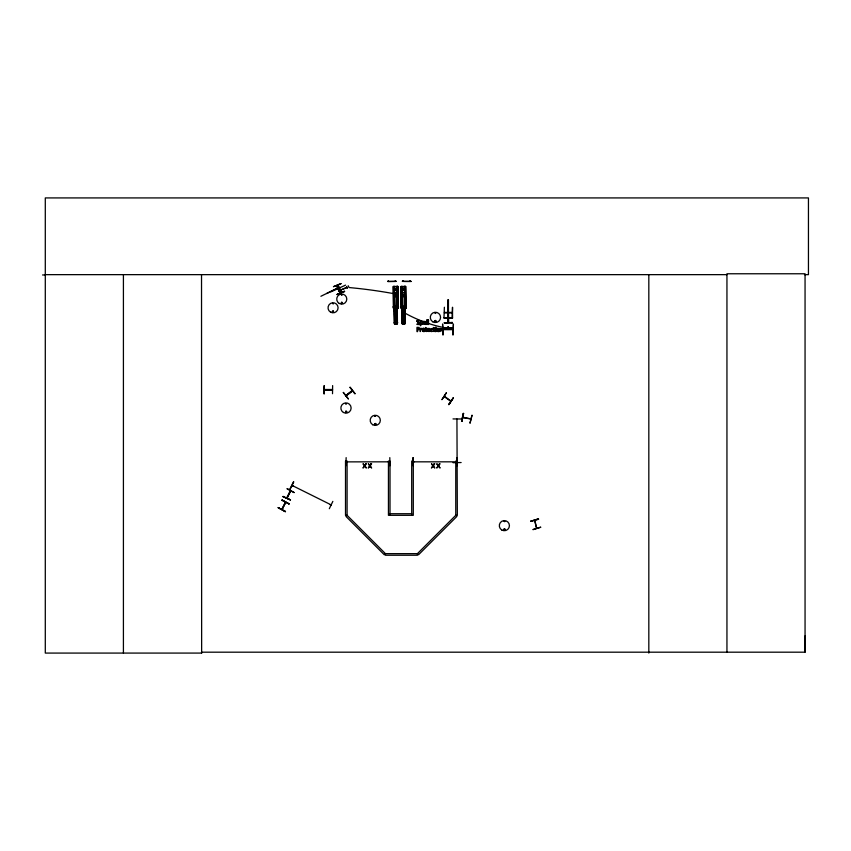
<?xml version="1.0" encoding="UTF-8"?>
<svg xmlns="http://www.w3.org/2000/svg" width="851" height="851" viewBox="0 0 851 851"><rect width="100%" height="100%" fill="white"/><g stroke="black" fill="none" stroke-linecap="round" stroke-linejoin="round"><path stroke-width="1.28" d="M804.472 274.65L808.45 274.65L808.45 197.921L45.294 197.921L45.294 653.079L201.644 653.079L201.538 652.185L805.057 652.185L805.174 635.729M346.751 395.236L345.985 395.768L346.421 395.024M444.328 396.651L450.743 401.278M450.987 401.034L444.424 396.268M456.934 419.022L457.338 515.312L455.764 515.312L417.415 553.65L385.429 553.65L384.312 554.767L345.974 516.429L347.091 515.312L347.091 461.093L345.506 461.093L345.506 515.312L347.091 515.312L385.429 553.65L385.429 555.235L417.415 555.235L417.415 553.65L418.532 554.767L456.881 516.429L455.764 515.312L455.764 461.093L457.338 461.093M456.817 461.55L455.913 461.838L457.264 461.71M332.624 303.456L333.369 303.892L332.773 303.286M332.262 311.594C334.315 309.221 333.486 313.945 332.347 311.785M332.507 311.594C334.326 309.87 332.73 313.689 332.709 311.253M341.336 294.754L342.081 295.18L341.474 294.584M342.23 303.02C341.464 300.903 340.879 304.732 342.315 302.892M342.517 303.094C341.166 300.265 340.74 305.052 342.4 303.254M345.57 403.682L346.304 404.108L345.708 403.512M346.463 411.948C345.697 409.831 345.112 413.671 346.548 411.82M346.782 411.82C344.74 414.203 345.57 409.469 346.697 411.629M374.812 416.118L375.695 416.001L374.876 416.213M376.046 424.138C373.727 426.702 375.259 421.171 375.897 424.5M435.01 313.051L435.755 313.476L435.159 312.881M434.68 320.987C436.042 323.816 436.467 319.029 434.808 320.827M504.792 521.546L503.983 521.206L504.717 521.631M503.813 529.45C505.451 527.96 504.335 530.896 503.941 529.694M505.154 529.45C503.111 531.832 503.941 527.099 505.068 529.258M463.604 413.48L461.593 421.373L463.55 413.469M461.625 421.383L463.199 413.405M461.923 421.447L463.487 413.458M462.901 417.724L470.826 418.905M470.071 423.043L472.028 415.139L470.018 423.032M456.881 461.827L457.253 462.54M534.566 520.333L536.587 528.216L534.864 520.344M286.766 497.856L290.17 490.846M287.415 497.42L286.989 498.154M281.777 509.409L282.543 508.696M285.659 502.441L282.064 509.462L285.745 502.292M403.768 308.19L403.342 307.317M286.734 498.037L287.5 497.314M281.819 509.334L285.404 502.133M338.847 289.531L339.56 289.234M374.78 423.862C375.131 426.17 376.472 422.543 374.791 424.011M396.087 307.339L395.481 307.264L396.045 307.349M403.778 307.349L403.225 307.264M351.495 391.109L352.208 390.556M283.011 496.707L290.51 499.888L283.032 496.676M289.883 489.048L293.499 481.762M290.191 489.197L293.776 481.9M292.755 486.081L292.021 485.772M287.064 498.069L290.67 490.899L287.021 498.026M294.095 492.58L286.978 488.634L294.116 492.538M330.252 504.792L331.113 504.898L330.316 504.866M332.847 501.377L329.316 508.707M282.075 500.005L289.17 504.005L282.096 499.973M324.38 389.503L332.518 389.503M285.33 502.218L285.319 503.132M446.339 392.854L441.924 399.704L446.307 392.832M448.573 404.48L453.37 397.906M435.021 320.944C437.223 320.157 434.361 322.923 435.201 320.774M375.599 424.479L374.919 424.479M347.027 461.87L346.283 461.827M346.453 461.87L389.832 461.827M413.352 461.55L414.182 461.827L413.278 461.827M470.72 418.852L463.029 417.288M332.464 389.854L324.465 389.79M351.601 390.971C355.09 390.439 335.911 402.459 352.271 390.917M339.528 289.319L339.123 288.627M343.368 392.417L348.336 398.853M350.165 387.173L355.101 393.63M352.101 390.598L345.772 395.524M340.964 283.585L333.432 286.681L341.017 283.691M338.655 287.691L326.656 293.521M320.891 296.276L338.624 287.617M331.103 291.765L345.57 285.117M338.421 288.861L339.315 288.638M338.56 289.17L339.379 288.787M338.655 289.372L339.475 289M338.794 289.68L339.623 289.308M346.889 287.202L340.73 290.031L347.08 287.617M338.953 290.978L340.783 290.138M339.049 291.18L340.868 290.34M344.591 291.457L337.028 294.478L344.602 291.489M337.07 294.574L344.442 291.127M346.357 412.458L345.804 412.533M530.737 521.195L538.534 518.855L530.769 521.312M530.758 521.291L538.64 519.291M395.566 308.19L395.598 307.317M389.098 461.465L389.832 461.55M333.241 312.306L332.688 312.232M375.131 423.67L375.685 423.894M400.97 286.489L405.672 286.425L405.916 308.445L401.215 308.519L400.991 286.489L401.31 308.519M393.577 288.723L397.64 288.68M401.31 288.723L405.384 288.68M393.587 290.212L397.662 290.17M401.332 290.212L405.395 290.17M393.619 292.457L397.683 292.404M401.353 292.457L405.416 292.404M393.63 294.435L397.694 294.393A387.269 267.608 -7.6 0 0 349.038 287.542L348.197 285.734M401.374 294.435L405.438 294.393M393.662 296.669L397.725 296.627M401.395 296.669L405.459 296.627M393.768 306.264L397.832 306.222M401.502 306.264L405.565 306.222M393.098 306.913L398.513 306.849M393.098 307.083L398.523 307.02M400.832 306.913L406.257 306.849M400.832 307.083L406.257 307.02M398.172 308.445L393.47 308.519L393.236 286.489L397.938 286.425L398.151 308.445L397.832 286.425M394.194 309.126L397.321 309.083L397.417 323.774L394.353 323.816L394.204 309.126L394.534 323.816M405.065 309.083L401.927 309.126L402.087 323.816L405.225 323.774L404.842 309.083M394.417 310.615L397.13 310.583M402.151 310.615L404.863 310.583M394.428 311.615L397.14 311.583M402.161 311.615L404.874 311.583M394.438 313.104L397.151 313.072M402.183 313.104L404.895 313.072A133.426 119.959 52.2 0 0 445.201 327.816M394.449 314.423L397.162 314.391M402.193 314.423L404.906 314.391M394.47 315.912L397.183 315.891M402.204 315.912L404.916 315.891M394.545 322.316L397.257 322.284M402.278 322.316L404.991 322.284M394.098 322.742L397.715 322.699M401.832 322.742L405.448 322.699M401.832 322.848L405.448 322.816M324.518 390.056L332.528 389.971M453.009 418.926L461.136 418.99M389.811 457.625L389.918 465.752M457.242 457.615L456.849 465.752L457.21 457.615M347.017 461.497L346.4 461.519L347.017 461.455M346.368 461.827L347.102 461.827M389.035 461.859L389.747 461.827M455.998 461.55L456.647 461.465M455.998 461.838L456.732 461.827L413.363 461.827M461.136 462.54L453.009 462.699M345.868 465.763L346.144 457.625M413.182 465.752L413.246 457.625L412.82 461.114M42.55 274.969L45.294 274.958M45.294 274.65L726.945 274.65M448.03 299.871L448.594 322.465M444.382 307.243L443.967 318.083L452.551 318.083L452.519 307.243L452.104 318.083M444.413 312.434L452.104 312.434M444.413 312.891L452.104 312.891M443.967 317.859L452.551 317.891M447.924 321.561L447.924 322.465L448.062 299.871M444.222 322.88L445.105 322.869M451.455 322.88L452.296 322.837M442.573 324.231L442.999 335.071L442.605 324.231M447.658 327.188L448.339 327.188M442.999 327.752L452.966 327.752M442.999 328.209L452.966 328.209M332.518 393.715L332.635 385.577M390.013 513.727L411.703 513.727M423.872 328.326L423.245 328.326A1.287 1.287 0 0 0 422.511 328.752L422.33 330.996L423.872 331.677A1.276 1.276 0 0 0 424.606 331.262L424.606 328.752M292.957 485.868L292.223 485.506L330.986 504.792M283.181 496.356L290.457 499.984M281.915 500.324L289.223 503.909M278.213 507.76L285.521 511.334M349.899 387.375L354.867 393.822M343.283 392.481L348.293 398.885M331.613 389.79L331.613 389.981M346.559 286.489L347.41 288.329M338.145 285.011L341.538 292.393M337.783 285.17L341.145 292.574M336.911 285.574L340.294 292.967M336.858 285.596L340.209 293.01M336.496 285.766L339.932 293.138M405.65 286.425L405.81 308.445M405.055 286.425L405.278 308.456M404.778 286.436L405.119 308.456M404.597 286.436L404.799 308.466M404.342 286.436L404.31 290.329M404.523 309.083L404.799 323.774M404.246 286.436L404.289 290.329M404.342 309.083L404.629 323.774M404.182 308.466L402.938 308.477M404.172 309.094L404.448 323.784M404.119 309.094L404.268 323.784M404.065 323.784L403.236 323.795M402.885 309.115L403.023 323.805M402.3 286.479L402.449 290.361M402.417 296.839L402.619 308.498M402.64 309.115L402.821 323.805M402.459 309.126L402.629 323.816M402.044 286.479L402.321 308.509M402.512 323.816L402.289 309.126L402.3 323.816M401.863 286.479L402.023 308.509M401.768 286.489L401.832 308.509M401.512 286.489L401.746 308.509M401.289 286.489L401.566 308.519M397.651 286.425L397.853 308.456M397.396 286.425L397.64 308.456L397.321 286.425M397.14 286.436L397.279 308.456M397.109 309.083L397.268 323.774M396.896 309.083L397.055 323.774M396.523 286.436L396.545 290.329M396.577 292.914L396.843 308.466M396.726 309.083L396.938 323.774M396.609 309.083L396.736 323.784M396.449 308.466L395.204 308.477M396.438 309.094L396.545 323.784M396.332 323.784L395.502 323.795M395.141 309.115L395.29 323.805M395.236 323.805L394.598 309.126M394.641 286.479L394.704 290.361M394.758 296.839L394.907 308.498M394.385 286.479L394.577 308.509L394.3 286.479M394.545 309.126L394.587 323.816M394.13 286.479L394.29 308.509M393.875 286.489L394.098 308.509M393.779 286.489L394.013 308.509M393.598 286.489L393.79 308.519M393.332 286.489L393.577 308.519M456.849 457.625L456.902 465.752M413.129 457.625L413.278 465.752M805.057 652.185L805.057 273.767L726.945 273.767L726.945 652.185M648.824 274.65L648.824 653.079M452.062 329.645L443.935 329.645M451.424 322.465L451.466 322.997M448.456 299.871L448.456 322.465M448.115 328.826L448.115 329.475M447.881 328.826L447.881 329.475M411.703 515.312L411.703 461.093L413.288 461.093L413.288 515.312L388.439 515.312L388.439 461.093L390.013 461.093L390.013 515.312M324.327 385.577L324.369 393.715M201.527 274.65L201.644 653.079M123.416 274.65L123.416 653.079M423.702 328.326A1.287 1.287 0 0 1 424.447 328.752M431 329.731C430.744 331.858 434.808 331.018 431.308 331.582A1.245 1.245 0 0 1 430.659 331.039L430.829 328.752L432.872 328.56L431 329.731M422.947 322.784C423.404 325.199 419.915 323.71 420.788 325.667L420.245 325.667L420.245 321.263L422.266 321.274L422.947 322.784M439.339 330.007L438.946 331.262A1.276 1.276 0 0 1 438.212 331.677L436.68 330.996L436.861 328.752A1.287 1.287 0 0 1 437.595 328.326L438.212 328.326A1.266 1.266 0 0 1 438.956 328.752L439.339 330.007M427.33 329.645L427.968 331.443L430.032 331.422L427.872 330.326L430.095 330.06L429.542 328.497L428.191 328.422L427.33 329.645M419.713 328.614L419.096 329.762L417.575 330.018L417.575 331.613L417.001 331.613L417.001 327.316L418.979 327.465L419.713 328.614M416.841 321.082C418.415 323.667 420.639 323.54 416.788 324.22C419.554 325.986 420.894 321.699 417.554 321.71C417.671 320.104 421.468 320.806 417.692 320.199A1.372 1.372 0 0 0 417.043 320.646L416.841 321.082M422.734 329.454C423.128 334.454 425.798 326.869 422.734 329.454M437.084 329.454C437.478 334.454 440.148 326.869 437.084 329.454M422.394 322.848C422.564 324.837 419.5 324.093 420.788 322.05L421.99 321.763L422.394 322.848M423.33 323.242L423.287 323.55A1.106 1.106 0 0 0 423.458 324.135L425.851 324.486L425.66 321.572L423.553 321.327L425.319 322.359L423.33 323.242M394.8 295.308C395.949 298.744 397.46 292.84 394.8 295.308M395.236 315.008C396.002 317.295 397.002 313.359 395.236 315.008M402.544 295.308C403.682 298.744 405.193 292.84 402.544 295.308M402.97 315.008C403.736 317.295 404.746 313.359 402.97 315.008M419.118 328.624L417.575 329.528L417.575 327.805L419.118 328.624M423.883 323.295L424.702 324.04L425.319 322.795L423.883 323.295M427.936 329.284C429.978 331.262 429.606 327.433 427.936 329.284M278.266 507.653L285.34 511.696L278.266 507.653M365.728 463.731L364.685 465.423L363.015 463.731L364.334 465.88L362.973 468.029L364.654 466.305L366.355 468.029L365.005 465.848L366.355 463.731L365.728 463.731M371.004 463.731L369.972 465.423L368.292 463.731L369.611 465.88L368.249 468.029L369.93 466.305L371.632 468.029L370.281 465.848L371.632 463.731L371.004 463.731M434.191 463.731L433.148 465.423L431.468 463.731L432.787 465.88L431.425 468.029L433.106 466.305L434.808 468.029L433.457 465.848L434.808 463.731L434.191 463.731M439.467 463.731L438.425 465.423L436.744 463.731L438.063 465.88L436.701 468.029L438.382 466.305L440.084 468.029L438.744 465.848L440.084 463.731L439.467 463.731M453.296 397.853L448.892 404.714L453.275 397.842M420.958 329.167L420.213 331.613L420.213 328.39L421.926 328.412L420.958 329.167M440.68 328.56L439.903 328.39L439.903 331.613L440.446 329.209L441.275 328.816L442.435 331.613L442.286 328.784L440.68 328.56M427.096 331.103L426.202 330.996L426.128 328.837L427.128 328.39L425.585 327.465C424.968 328.252 425.372 333.06 427.128 331.103M434.904 331.103L434.021 330.996L433.946 328.837L434.935 328.39L433.404 327.465C432.776 328.252 433.18 333.06 434.935 331.103M540.683 527.28L532.896 529.62L540.662 527.173M388.535 281.053L387.801 281.341L388.535 281.053M395.768 281L395.034 281.287L395.768 281M403.214 281.053C396.874 281.745 424.745 281.351 402.534 281.404L403.214 281.053M410.448 281L409.714 281.287L410.448 281M395.853 281.404L387.854 281.49L395.853 281.404M427.17 319.997L426.628 319.997L426.628 324.486L427.17 324.486L427.17 319.997M428.521 319.997L427.979 319.997L427.979 324.486L428.521 324.486L428.521 319.997M452.328 322.465L444.19 322.912L452.402 322.997L452.328 322.465M453.423 324.231L452.966 335.071L453.392 324.231M448.392 327.135L447.605 327.135L447.605 328.826L448.392 328.826L448.392 327.135M435.935 327.284L435.318 327.848L435.935 327.284M435.893 328.39L435.35 328.39L435.35 331.613L435.893 331.613L435.893 328.39M324.38 385.577L323.976 393.715L324.38 385.577M405.597 308.456L405.353 286.425L405.555 308.456M404.502 308.466L404.416 292.914L404.48 308.466M397.098 308.456L396.821 286.436L397.023 308.466M372.717 424.734A5.085 5.085 0 0 0 380.344 420.33A5.085 5.085 0 0 0 372.717 415.937A5.085 5.085 0 0 0 372.717 424.734M343.421 412.469A5.149 5.149 0 0 0 351.133 408.023A5.149 5.149 0 0 0 343.421 403.565A5.149 5.149 0 0 0 343.421 412.469M501.835 530.035A5.063 5.063 0 0 0 509.43 525.652A5.063 5.063 0 0 0 501.835 521.269A5.063 5.063 0 0 0 501.835 530.035M330.539 312.157A5.042 5.042 0 0 0 338.092 307.796A5.042 5.042 0 0 0 330.539 303.435A5.042 5.042 0 0 0 330.539 312.157M339.241 303.456A5.042 5.042 0 0 0 346.804 299.095A5.042 5.042 0 0 0 339.241 294.723A5.042 5.042 0 0 0 339.241 303.456M432.872 321.848A5.149 5.149 0 0 0 440.584 317.391A5.149 5.149 0 0 0 432.872 312.934A5.149 5.149 0 0 0 432.872 321.848"/></g></svg>
